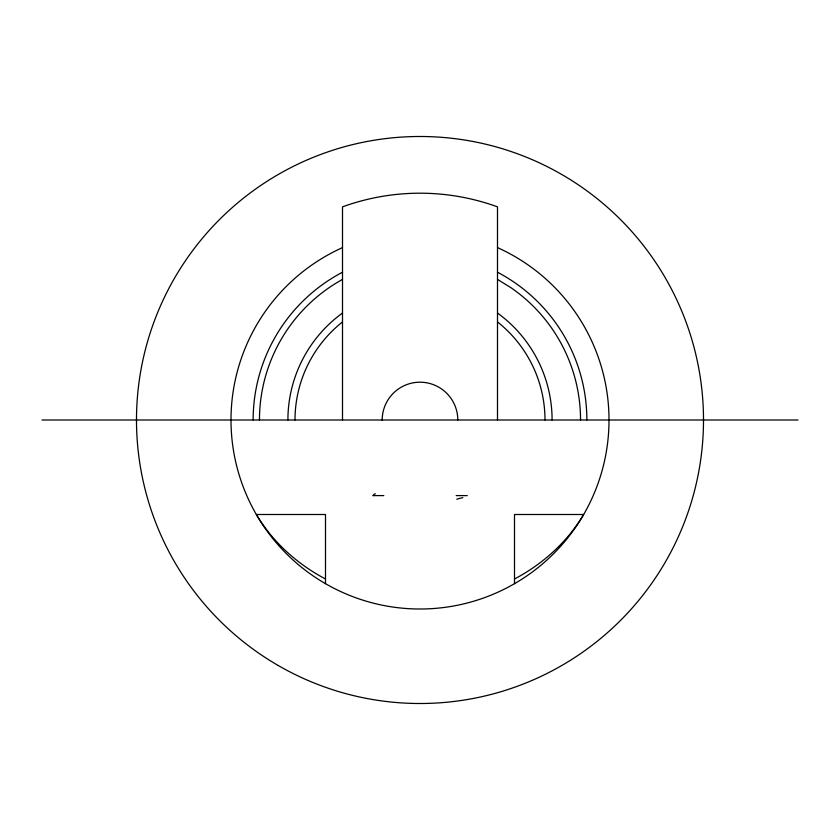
<?xml version="1.0" encoding="UTF-8"?>
<svg xmlns="http://www.w3.org/2000/svg" width="840" height="840" viewBox="0 0 840 840"><rect width="100%" height="100%" fill="white"/><g stroke="black" fill="none" stroke-linecap="round" stroke-linejoin="round"><path stroke-width="1.26" d="M514.5 579.012C542.661 564.102 567.378 542.052 583.632 514.5L514.5 514.5L514.5 583.653M42 420L798 420M372.75 495.6L383.817 495.6M456.183 495.6L467.25 495.6M325.5 579.012C297.339 564.102 272.622 542.052 256.368 514.5L325.5 514.5L325.5 583.653M497.49 279.394L511.067 287.784A160.534 160.534 0 0 1 580.534 420.011M497.49 420L497.49 206.85A226.8 226.8 0 0 0 342.51 206.85L342.51 420M497.49 247.611A189 189 0 0 1 568.796 536.539A189 189 0 0 1 271.205 536.539A189 189 0 0 1 342.51 247.611M253.134 420A166.866 166.866 0 0 1 342.51 272.223M497.469 272.213A166.866 166.866 0 0 1 586.866 420M259.466 420A160.534 160.534 0 0 1 342.51 279.405M287.91 420A132.09 132.09 0 0 1 342.51 313.026M497.49 313.026A132.09 132.09 0 0 1 552.09 419.99M295.008 420A124.992 124.992 0 0 1 342.51 321.93M497.49 321.93A124.992 124.992 0 0 1 544.992 420M382.2 420.2A37.8 37.8 0 0 1 419.906 382.2A37.8 37.8 0 0 1 457.8 420M456.771 499.233A32.697 5.019 -25 0 1 462.851 497.679M373.58 495.59A32.791 6.321 31.5 0 1 375.365 493.836M278.25 665.522A283.5 283.5 0 0 0 703.5 420A283.5 283.5 0 0 0 278.25 174.478A283.5 283.5 0 0 0 278.25 665.522"/></g></svg>
